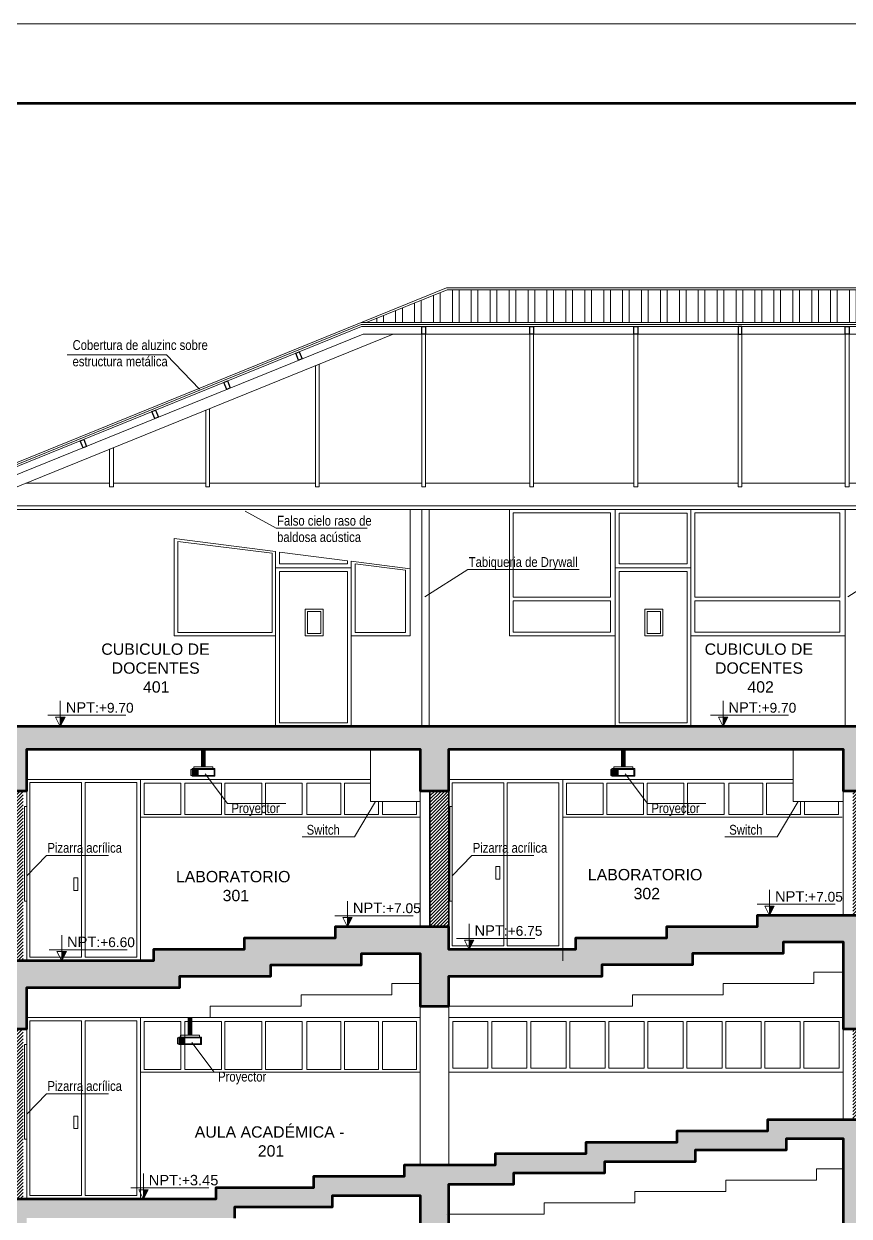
# Model space of a CAD drawing. Header units: inches. Extents: x 140 to 978, y -82 to 38.
# Drawn here: x 695.28 to 706.19, y -42.99 to -27.23 of the extents above; entities that cross this region are included whole.
import ezdxf

# ---------------------------------------------------------------- set-up
doc = ezdxf.new("R2010")
doc.units = ezdxf.units.IN
doc.header["$MEASUREMENT"] = 0
doc.linetypes.add('DASHDOT2', pattern=[12.7, 6.35, -3.175, 0, -3.175])
doc.layers.get('0').update_dxf_attribs({"lineweight": 0})
for name, color, linetype, lineweight in [('UNSAAC CUBIERTAS', 22, 'Continuous', 0), ('UNSAAC- CORREAS', 42, 'Continuous', 30), ('UNSAAC- ROTULO', 7, 'Continuous', 60), ('UNSAAC-CORTE ESTRUCTURA', 7, 'Continuous', 70), ('UNSAAC-CORTE MURO', 42, 'Continuous', 35), ('UNSAAC-COTA', 48, 'Continuous', 0), ('UNSAAC-EJE COLUMNA', 22, 'DASHDOT2', 0), ('UNSAAC-FACHADA(2DO PLANO)', 7, 'Continuous', 30), ('UNSAAC-LINEA 0.00', 251, 'Continuous', 0), ('UNSAAC-LLAMADOS', 88, 'Continuous', 0), ('UNSAAC-MUEBLE', 254, 'Continuous', 0), ('UNSAAC-TEXTOS', 250, 'Continuous', 0), ('UNSAAC-TEXTURAS', 250, 'Continuous', 0), ('UNSAAC-VARIOS', 30, 'Continuous', 0)]:
    doc.layers.add(name, color=color, linetype=linetype, lineweight=lineweight)
doc.styles.add('narrow', font='')
doc.styles.get("Standard").update_dxf_attribs({"font": 'arial.ttf'})
doc.styles.get('narrow').set_extended_font_data('Arial Narrow', italic=True)
doc.dimstyles.new('1EN75', dxfattribs={"dimtxt": 0.15, "dimasz": 0.06, "dimexe": 0.1, "dimexo": 0.15, "dimgap": 0.025, "dimtad": 1, "dimzin": 1, "dimdsep": 46, "dimtxsty": 'narrow', "dimblk": 'DOT', "dimcen": 0.1, "dimclrd": 256, "dimclre": 256, "dimclrt": 256, "dimaunit": 1, "dimadec": 3, "dimazin": 0, "dimtfac": 1, "dimtmove": 2, "dimatfit": 3, "dimldrblk": 'ARCHTICK', "dimfxl": 0.3, "dimfxlon": 1, "dimtolj": 1, "dimtzin": 0, "dimlwd": 0, "dimlwe": 0, "dimarcsym": 0})
pattern_1 = [(50, (10.67156, 23.4652), (0.35863009, -0.03137607), [0.0375, -0.4125]), (355, (10.67156, 23.4652), (-0.06937567, 0.37609607), [0.03, -0.33]), (100.451444, (10.70144, 23.4626), (0.28925442, 0.34472), [0.0318701, -0.35057106]), (46.1842, (10.67156, 23.5652), (0.53362067, -0.08275964), [0.05625, -0.61875]), (96.635635, (10.716, 23.5583), (0.46733097, 0.4870593), [0.04780517, -0.5258569]), (351.18416, (10.67156, 23.5652), (0.46733097, 0.4870593), [0.045, -0.495]), (21, (10.72156, 23.5402), (0.29845353, -0.20130945), [0.0375, -0.4125]), (326, (10.72156, 23.5402), (0.12165767, 0.36257502), [0.03, -0.33]), (71.451445, (10.74643, 23.52343), (0.42011119, 0.16126558), [0.0318701, -0.35057106]), (37.5, (10.67156, 23.4652), (0.006079928, 0.166446927), [0, -0.326, 0, -0.335, 0, -0.33125]), (7.5, (10.67156, 23.4652), (0.13153477, 0.197205856), [0, -0.191, 0, -0.3185, 0, -0.12625]), (327.5, (10.56006, 23.4652), (0.266911218, -0.011277436), [0, -0.125, 0, -0.39, 0, -0.5175]), (317.5, (10.51006, 23.4652), (0.291593085, 0.05005249), [0, -0.1625, 0, -0.259, 0, -0.3675])]

# ---------------------------------------------------------------- blocks, each defined once
blk = doc.blocks.new('A$C60F52226')
at = {"layer": 'UNSAAC-TEXTOS'}
h = blk.add_hatch(color=0, dxfattribs=at)
h.dxf.hatch_style = 1
h.paths.add_polyline_path([(0.062, 0.123), (0, 0.123), (0, 0)])
at = {"layer": 'UNSAAC-TEXTOS', "color": 0}
for p, q in [((0, 0), (0, 0.339)), ((-0.165, 0.148), (0.867, 0.148)), ((-0.062, 0.123), (0.062, 0.123))]:
    blk.add_line(p, q, dxfattribs=at)
blk.add_lwpolyline([(-0.062, 0.123), (0, 0), (0.062, 0.123)], dxfattribs=at)
blk = doc.blocks.new('cañon lateral')
at = {"layer": 'UNSAAC-MUEBLE', "ltscale": 2.5}
for points in [[(750.517, 72.001), (750.517, 71.769)], [(750.567, 72.001), (750.517, 72.001)], [(750.525, 72.001), (750.525, 71.769)], [(750.537, 72.001), (750.537, 71.769)], [(750.547, 72.001), (750.547, 71.769)], [(750.56, 72.001), (750.56, 71.769)], [(750.567, 72.001), (750.567, 71.769)], [(750.392, 71.744), (750.692, 71.744), (750.692, 71.644), (750.392, 71.644), (750.392, 71.744)], [(750.412, 71.714), (750.472, 71.714)], [(750.412, 71.704), (750.472, 71.704)], [(750.412, 71.694), (750.472, 71.694)], [(750.412, 71.684), (750.472, 71.684)], [(750.412, 71.674), (750.472, 71.674)]]:
    blk.add_lwpolyline(points, dxfattribs=at)
for points in [[(750.417, 71.769), (750.667, 71.769), (750.667, 71.744), (750.417, 71.744)], [(750.392, 71.734), (750.392, 71.654), (750.377, 71.654), (750.377, 71.734), (750.392, 71.734)], [(750.402, 71.734), (750.682, 71.734), (750.682, 71.654), (750.402, 71.654)], [(750.412, 71.724), (750.472, 71.724), (750.472, 71.664), (750.412, 71.664)]]:
    blk.add_lwpolyline(points, close=True, dxfattribs=at)
blk = doc.blocks.new('_Dot')
at = {"color": 0, "linetype": 'ByBlock', "lineweight": -2}
blk.add_line((-0.5, 0), (-1, 0), dxfattribs=at)
at = {"color": 0, "linetype": 'ByBlock', "const_width": 0.5}
blk.add_lwpolyline([(-0.25, 0, 1), (0.25, 0, 1)], format="xyb", close=True, dxfattribs=at)
blk = doc.blocks.new('*D973')
at = {"layer": 'Defpoints', "color": 0, "ltscale": 2.5, "transparency": 16777216}
for p in [(686.363, -30.717), (700.873, -30.717), (693.473, -33.588)]:
    blk.add_point(p, dxfattribs=at)
at = {"layer": 'UNSAAC-COTA', "lineweight": 0, "ltscale": 2.5, "transparency": 16777216}
for p, q in [((686.663, -30.717), (686.263, -30.717)), ((686.363, -33.528), (686.363, -30.777)), ((686.663, -33.588), (686.263, -33.588))]:
    blk.add_line(p, q, dxfattribs=at)
at = {"layer": 'UNSAAC-COTA', "lineweight": 0, "ltscale": 2.5, "transparency": 16777216, "xscale": 0.06, "yscale": 0.06, "zscale": 0.06}
for p, rotation in [((686.363, -30.717), 90), ((686.363, -33.588), 270)]:
    blk.add_blockref('_Dot', p, dxfattribs=dict(at, rotation=rotation))
at = {"layer": 'UNSAAC-COTA', "ltscale": 2.5, "transparency": 16777216, "insert": (686.261, -32.152), "char_height": 0.15, "attachment_point": 5, "rotation": 90, "style": 'narrow'}
blk.add_mtext('\\A1;2.87', dxfattribs=at)
blk = doc.blocks.new('_ArchTick')
at = {"layer": 'UNSAAC-FACHADA(2DO PLANO)', "color": 0, "const_width": 0.15}
blk.add_lwpolyline([(-0.5, -0.5), (0.5, 0.5)], dxfattribs=at)
blk = doc.blocks.new('*D974')
at = {"layer": 'Defpoints', "color": 0, "ltscale": 2.5, "transparency": 16777216}
for p in [(685.617, -30.717), (700.873, -30.717), (687.963, -46.217)]:
    blk.add_point(p, dxfattribs=at)
at = {"layer": 'UNSAAC-COTA', "lineweight": 0, "ltscale": 2.5, "transparency": 16777216}
for p, q in [((685.917, -30.717), (685.517, -30.717)), ((685.617, -46.157), (685.617, -30.777)), ((685.917, -46.217), (685.517, -46.217))]:
    blk.add_line(p, q, dxfattribs=at)
at = {"layer": 'UNSAAC-COTA', "lineweight": 0, "ltscale": 2.5, "transparency": 16777216, "xscale": 0.06, "yscale": 0.06, "zscale": 0.06}
for p, rotation in [((685.617, -30.717), 90), ((685.617, -46.217), 270)]:
    blk.add_blockref('_Dot', p, dxfattribs=dict(at, rotation=rotation))
at = {"layer": 'UNSAAC-COTA', "ltscale": 2.5, "transparency": 16777216, "insert": (685.516, -38.467), "char_height": 0.15, "attachment_point": 5, "rotation": 90, "style": 'narrow'}
blk.add_mtext('\\A1;15.50', dxfattribs=at)
blk = doc.blocks.new('*D975')
at = {"layer": 'Defpoints', "color": 0, "ltscale": 2.5, "transparency": 16777216}
for p in [(687.067, -30.717), (700.873, -30.717), (693.428, -33.588)]:
    blk.add_point(p, dxfattribs=at)
at = {"layer": 'UNSAAC-COTA', "lineweight": 0, "ltscale": 2.5, "transparency": 16777216}
for p, q in [((687.367, -30.717), (686.967, -30.717)), ((687.067, -33.528), (687.067, -30.777)), ((687.367, -33.588), (686.967, -33.588))]:
    blk.add_line(p, q, dxfattribs=at)
at = {"layer": 'UNSAAC-COTA', "lineweight": 0, "ltscale": 2.5, "transparency": 16777216, "xscale": 0.06, "yscale": 0.06, "zscale": 0.06}
for p, rotation in [((687.067, -30.717), 90), ((687.067, -33.588), 270)]:
    blk.add_blockref('_Dot', p, dxfattribs=dict(at, rotation=rotation))
at = {"layer": 'UNSAAC-COTA', "ltscale": 2.5, "transparency": 16777216, "insert": (686.965, -32.152), "char_height": 0.15, "attachment_point": 5, "rotation": 90, "style": 'narrow'}
blk.add_mtext('\\A1;2.87', dxfattribs=at)

msp = doc.modelspace()

# ---------------------------------------------------------------- hatches: boundary and pattern name
at = {"layer": 'UNSAAC CUBIERTAS', "ltscale": 2.5}
h = msp.add_hatch(dxfattribs=at)
h.set_pattern_fill('STEEL', color=256, scale=2, angle=405, style=0)
h.set_pattern_definition([(90, (-233.7126, 4.6638), (-0.25, 7e-17), []), (90, (-233.801, 4.75218), (-0.25, 7e-17), [])])
h.paths.add_polyline_path([(723.106, -31.176), (721.644, -30.742), (700.878, -30.742), (699.81, -31.176)])
at = {"layer": 'UNSAAC-TEXTURAS'}
h = msp.add_hatch(dxfattribs=at)
h.set_pattern_fill('ANSI31', color=256, scale=0.25, style=0)
h.set_pattern_definition([(45, (765843.560278, 8628194.48672), (-0.02209708691208, 0.02209708691208), [])])
h.paths.add_polyline_path([(695.275, -37.367), (695.025, -37.367), (695.025, -39.617), (695.275, -39.617)])
h.paths.add_polyline_path([(695.275, -40.517), (695.025, -40.517), (695.025, -42.767), (695.275, -42.767)])
h.paths.add_polyline_path([(693.018, -36.317), (693.018, -36.517), (693.138, -36.517), (693.138, -35.817), (693.018, -35.817)])
h.paths.add_polyline_path([(700.903, -37.367), (700.653, -37.367), (700.653, -39.167), (700.903, -39.167)])
h.paths.add_polyline_path([(706.493, -37.367), (706.243, -37.367), (706.243, -39.015), (706.493, -39.015)])
h.paths.add_polyline_path([(711.823, -39.167), (712.073, -39.167), (712.073, -37.367), (711.823, -37.367)])
h.paths.add_polyline_path([(717.663, -37.367), (717.413, -37.367), (717.413, -39.015), (717.663, -39.015)])
h.paths.add_polyline_path([(722.993, -39.167), (723.243, -39.167), (723.243, -37.367), (722.993, -37.367)])
h.paths.add_polyline_path([(728.583, -39.015), (728.833, -39.015), (728.833, -38.117), (728.583, -38.117)])
h.paths.add_polyline_path([(730.448, -36.517), (730.568, -36.517), (730.568, -36.317), (730.568, -35.817), (730.448, -35.817)])
h.paths.add_polyline_path([(728.453, -41.717), (728.703, -41.717), (728.703, -41.267), (728.453, -41.267)])
h.paths.add_polyline_path([(728.453, -45.167), (728.768, -45.167), (728.768, -44.417), (728.453, -44.417)])
h.paths.add_polyline_path([(717.663, -40.517), (717.413, -40.517), (717.413, -41.717), (717.663, -41.717)])
h.paths.add_polyline_path([(717.413, -45.167), (717.663, -45.167), (717.663, -43.617), (717.413, -43.617)])
h.paths.add_polyline_path([(706.243, -41.717), (706.493, -41.717), (706.493, -40.517), (706.243, -40.517)])
h.paths.add_polyline_path([(706.243, -45.167), (706.493, -45.167), (706.493, -43.617), (706.243, -43.617)])
h = msp.add_hatch(dxfattribs=at)
h.set_pattern_fill('AR-CONC', color=256, scale=0.05)
h.set_pattern_definition([(50, (766087.0215, 8628197.43672), (0.3586300913, -0.031376067491), [0.0375, -0.4125]), (355, (766087.0215, 8628197.43672), (-0.069375666807, 0.37609606685), [0.03, -0.33]), (100.45144446, (766087.0514, 8628197.4341), (0.289254423364, 0.344719995484), [0.031870096, -0.350571056]), (46.1842, (766087.0215, 8628197.5367), (0.533620665336, -0.082759640397), [0.05625, -0.61875]), (96.63563549, (766087.06597, 8628197.5298), (0.467330972837, 0.487059300387), [0.047805171, -0.52585688]), (351.18416399, (766087.0215, 8628197.5367), (0.467330972527, 0.487059300135), [0.045, -0.4950000005]), (21, (766087.0715, 8628197.51172), (0.298453526059, -0.201309445333), [0.0375, -0.4125]), (326, (766087.0715, 8628197.51172), (0.121657665961, 0.362575022523), [0.03, -0.33]), (71.45144474, (766087.09637, 8628197.49495), (0.420111188365, 0.161265576403), [0.031870095, -0.350571056]), (37.5, (766087.0215, 8628197.43672), (0.0060799276586, 0.1664469269157), [0, -0.326, 0, -0.335, 0, -0.33125]), (7.5, (766087.0215, 8628197.43672), (0.131534768721, 0.197205855941), [0, -0.191, 0, -0.3185, 0, -0.12625]), (327.5, (766086.91, 8628197.43672), (0.2669112180862, -0.0112774358672), [0, -0.125, 0, -0.39, 0, -0.5175]), (317.5, (766086.86, 8628197.43672), (0.291593084671, 0.050052491166), [0, -0.1625, 0, -0.259, 0, -0.3675])])
h.paths.add_polyline_path([(730.718, -36.517), (730.718, -36.317), (730.568, -36.317), (730.568, -36.517), (728.833, -36.517), (694.943, -36.517), (693.018, -36.517), (693.018, -36.317), (692.868, -36.317), (692.868, -36.817), (694.943, -36.816), (694.943, -37.367), (695.323, -37.367), (695.323, -36.817), (700.523, -36.817), (700.523, -37.367), (700.903, -37.367), (700.903, -36.817), (706.113, -36.817), (706.113, -37.367), (706.493, -37.367), (706.493, -36.817), (711.693, -36.817), (711.693, -37.367), (712.073, -37.367), (712.073, -36.817), (717.283, -36.817), (717.283, -37.367), (717.663, -37.367), (717.663, -36.817), (722.863, -36.817), (722.863, -37.367), (723.243, -37.367), (723.243, -36.817), (728.453, -36.817), (728.453, -37.367), (728.833, -37.367), (728.833, -36.817), (730.718, -36.817)])
h = msp.add_hatch(dxfattribs=at)
h.set_pattern_fill('AR-CONC', color=256, scale=0.05)
h.set_pattern_definition(pattern_1)
h.paths.add_polyline_path([(698.548, -39.667), (699.748, -39.667), (699.748, -39.517), (700.523, -39.517), (700.523, -40.217), (700.903, -40.217), (700.903, -39.817), (702.928, -39.817), (702.928, -39.665), (704.128, -39.665), (704.128, -39.515), (705.328, -39.515), (705.328, -39.365), (706.113, -39.365), (706.113, -40.517), (706.493, -40.517), (706.493, -39.967), (708.518, -39.967), (708.518, -39.817), (709.718, -39.817), (709.718, -39.667), (710.918, -39.667), (710.918, -39.517), (711.693, -39.517), (711.693, -40.217), (712.073, -40.217), (712.073, -39.817), (714.098, -39.817), (714.098, -39.665), (715.298, -39.665), (715.298, -39.515), (716.498, -39.515), (716.498, -39.365), (717.283, -39.365), (717.283, -40.517), (717.663, -40.517), (717.663, -39.967), (719.688, -39.967), (719.688, -39.817), (720.888, -39.817), (720.888, -39.667), (722.088, -39.667), (722.088, -39.517), (722.863, -39.517), (722.863, -40.067), (723.243, -40.067), (723.243, -39.817), (725.268, -39.817), (725.268, -39.665), (726.468, -39.665), (726.468, -39.515), (727.668, -39.515), (727.668, -39.365), (728.453, -39.365), (728.453, -40.517), (728.833, -40.517), (728.833, -39.015), (727.318, -39.015), (727.318, -39.165), (726.118, -39.165), (726.118, -39.315), (724.918, -39.315), (724.918, -39.467), (723.243, -39.467), (723.243, -39.167), (721.738, -39.167), (721.738, -39.317), (720.538, -39.317), (720.538, -39.467), (719.338, -39.467), (719.338, -39.617), (717.663, -39.617), (717.663, -39.015), (716.148, -39.015), (716.148, -39.165), (714.948, -39.165), (714.948, -39.315), (713.748, -39.315), (713.748, -39.467), (712.073, -39.467), (712.073, -39.167), (710.568, -39.167), (710.568, -39.317), (709.368, -39.317), (709.368, -39.467), (708.168, -39.467), (708.168, -39.617), (706.493, -39.617), (706.493, -39.015), (704.978, -39.015), (704.978, -39.165), (703.778, -39.165), (703.778, -39.315), (702.578, -39.315), (702.578, -39.467), (700.903, -39.467), (700.903, -39.167), (699.398, -39.167), (699.398, -39.317), (698.198, -39.317), (698.198, -39.467), (696.998, -39.467), (696.998, -39.617), (694.943, -39.617), (694.943, -40.517), (695.323, -40.517), (695.323, -39.967), (697.348, -39.967), (697.348, -39.817), (698.548, -39.817)])
h = msp.add_hatch(dxfattribs=at)
h.set_pattern_fill('AR-CONC', color=256, scale=0.05)
h.set_pattern_definition(pattern_1)
h.paths.add_polyline_path([(699.362, -42.717), (700.523, -42.717), (700.523, -43.167), (700.903, -43.167), (700.903, -42.567), (701.763, -42.567), (701.763, -42.417), (702.963, -42.417), (702.963, -42.267), (704.164, -42.267), (704.164, -42.117), (705.364, -42.117), (705.364, -41.967), (706.113, -41.967), (706.113, -43.617), (706.493, -43.617), (706.493, -43.017), (709.243, -43.017), (709.243, -42.867), (710.532, -42.867), (710.532, -42.717), (711.693, -42.717), (711.693, -43.167), (712.073, -43.167), (712.073, -42.567), (712.933, -42.567), (712.933, -42.417), (714.133, -42.417), (714.133, -42.267), (715.334, -42.267), (715.334, -42.117), (716.534, -42.117), (716.534, -41.967), (717.283, -41.967), (717.283, -43.617), (717.663, -43.617), (717.663, -43.017), (720.413, -43.017), (720.413, -42.867), (721.702, -42.867), (721.702, -42.717), (722.863, -42.717), (722.863, -43.167), (723.243, -43.167), (723.243, -42.567), (724.103, -42.567), (724.103, -42.417), (725.303, -42.417), (725.303, -42.267), (726.504, -42.267), (726.504, -42.117), (727.704, -42.117), (727.704, -41.967), (728.453, -41.967), (728.453, -43.667), (728.833, -43.667), (728.833, -41.717), (727.454, -41.717), (727.454, -41.867), (726.254, -41.867), (726.254, -42.017), (725.053, -42.017), (725.053, -42.167), (723.853, -42.167), (723.853, -42.317), (722.653, -42.317), (722.653, -42.467), (721.452, -42.467), (721.452, -42.617), (720.163, -42.617), (720.163, -42.767), (717.663, -42.767), (717.663, -41.717), (716.284, -41.717), (716.284, -41.867), (715.084, -41.867), (715.084, -42.017), (713.883, -42.017), (713.883, -42.167), (712.683, -42.167), (712.683, -42.317), (711.483, -42.317), (711.483, -42.467), (710.282, -42.467), (710.282, -42.617), (708.993, -42.617), (708.993, -42.767), (706.493, -42.767), (706.493, -41.717), (705.114, -41.717), (705.114, -41.867), (703.914, -41.867), (703.914, -42.017), (702.713, -42.017), (702.713, -42.167), (701.513, -42.167), (701.513, -42.317), (700.313, -42.317), (700.313, -42.467), (699.112, -42.467), (699.112, -42.617), (697.823, -42.617), (697.823, -42.767), (694.943, -42.767), (694.943, -43.617), (695.323, -43.617), (695.323, -43.017), (698.073, -43.017), (698.073, -42.867), (699.362, -42.867)])

# ---------------------------------------------------------------- linework, layer by layer
at = {"layer": 'UNSAAC CUBIERTAS'}
for p, q in [((693.946, -33.531), (700.873, -30.717)), ((699.81, -31.176), (700.878, -30.742)), ((721.644, -30.717), (700.873, -30.717)), ((721.644, -30.742), (700.878, -30.742)), ((693.955, -33.554), (699.744, -31.203)), ((699.744, -31.203), (723.197, -31.203)), ((699.749, -31.176), (723.194, -31.176))]:
    msp.add_line(p, q, dxfattribs=at)
at = {"layer": 'UNSAAC- CORREAS', "ltscale": 2.5}
for points in [[(700.543, -31.228), (700.593, -31.228), (700.593, -31.328), (700.543, -31.328)], [(701.973, -31.228), (702.023, -31.228), (702.023, -31.328), (701.973, -31.328)], [(703.349, -31.228), (703.399, -31.228), (703.399, -31.328), (703.349, -31.328)], [(704.776, -31.228), (704.726, -31.228), (704.726, -31.328), (704.776, -31.328)], [(706.143, -31.228), (706.193, -31.228), (706.193, -31.328), (706.143, -31.328)], [(698.878, -31.582), (698.924, -31.563), (698.962, -31.655), (698.915, -31.674)], [(697.928, -31.967), (697.974, -31.948), (698.012, -32.041), (697.966, -32.06)], [(696.978, -32.353), (697.025, -32.334), (697.062, -32.427), (697.016, -32.446)], [(696.029, -32.739), (696.075, -32.72), (696.113, -32.813), (696.066, -32.831)]]:
    msp.add_lwpolyline(points, close=True, dxfattribs=at)
at = {"layer": 'UNSAAC- ROTULO', "color": 5, "lineweight": 0, "flags": 128}
msp.add_lwpolyline([(679.028, -27.226), (743.528, -27.226), (743.528, -72.976), (679.028, -72.976)], close=True, dxfattribs=at)
at = {"layer": 'UNSAAC- ROTULO', "lineweight": 70, "flags": 128}
msp.add_lwpolyline([(680.528, -28.276), (742.028, -28.276), (742.028, -71.026), (680.528, -71.026)], close=True, dxfattribs=at)
at = {"layer": 'UNSAAC-CORTE ESTRUCTURA'}
for points in [[(728.833, -36.517), (694.943, -36.517), (693.018, -36.517), (693.018, -36.317), (692.868, -36.317), (692.868, -36.817), (694.943, -36.816), (694.943, -37.367), (695.323, -37.367), (695.323, -36.817), (700.523, -36.817), (700.523, -37.367), (700.903, -37.367), (700.903, -36.817), (706.113, -36.817), (706.113, -37.367), (706.493, -37.367)], [(706.493, -39.015), (704.978, -39.015), (704.978, -39.165), (703.778, -39.165), (703.778, -39.315), (702.578, -39.315), (702.578, -39.467), (700.903, -39.467), (700.903, -39.167), (699.398, -39.167), (699.398, -39.317), (698.198, -39.317), (698.198, -39.467), (696.998, -39.467), (696.998, -39.617), (694.943, -39.617)], [(694.943, -40.517), (695.323, -40.517), (695.323, -39.967), (697.348, -39.967), (697.348, -39.817), (698.548, -39.817), (698.548, -39.667), (699.748, -39.667), (699.748, -39.517), (700.523, -39.517), (700.523, -40.217), (700.903, -40.217), (700.903, -39.817), (702.928, -39.817), (702.928, -39.665), (704.128, -39.665), (704.128, -39.515), (705.328, -39.515), (705.328, -39.365), (706.113, -39.365), (706.113, -40.517), (706.493, -40.517)], [(706.493, -41.717), (705.114, -41.717), (705.114, -41.867), (703.914, -41.867), (703.914, -42.017), (702.713, -42.017), (702.713, -42.167), (701.513, -42.167), (701.513, -42.317), (700.313, -42.317), (700.313, -42.467), (699.112, -42.467), (699.112, -42.617), (697.823, -42.617), (697.823, -42.767), (694.943, -42.767), (694.943, -43.617)], [(700.903, -43.167), (700.903, -42.567), (701.763, -42.567), (701.763, -42.417), (702.963, -42.417), (702.963, -42.267), (704.164, -42.267), (704.164, -42.117), (705.364, -42.117), (705.364, -41.967), (706.113, -41.967), (706.113, -43.617)], [(698.073, -43.017), (698.073, -42.867), (699.362, -42.867), (699.362, -42.717), (700.523, -42.717), (700.523, -43.167)]]:
    msp.add_lwpolyline(points, dxfattribs=at)
at = {"layer": 'UNSAAC-CORTE MURO'}
for p, q in [((700.653, -37.367), (700.653, -39.167)), ((700.903, -37.367), (700.903, -39.167))]:
    msp.add_line(p, q, dxfattribs=at)
at = {"layer": 'UNSAAC-COTA', "ltscale": 2.5}
for points in [[(696.417, -33.301), (695.309, -33.301)], [(697.688, -33.301), (696.467, -33.301)], [(699.138, -33.301), (697.738, -33.301)], [(700.543, -33.301), (699.188, -33.301)], [(701.973, -33.301), (700.593, -33.301)], [(703.349, -33.301), (702.023, -33.301)], [(704.726, -33.301), (703.399, -33.301)], [(706.143, -33.301), (704.776, -33.301)], [(707.56, -33.301), (706.193, -33.301)]]:
    msp.add_lwpolyline(points, dxfattribs=at)
at = {"layer": 'UNSAAC-EJE COLUMNA'}
msp.add_lwpolyline([(700.873, -42.967), (700.873, -42.967)], close=True, dxfattribs=at)
at = {"layer": 'UNSAAC-LINEA 0.00', "ltscale": 2.5}
for p, q in [((700.167, -31.328), (693.789, -33.919)), ((699.769, -31.328), (693.792, -33.755)), ((693.965, -33.577), (699.749, -31.228)), ((699.749, -31.228), (723.193, -31.228)), ((699.769, -31.328), (723.179, -31.328))]:
    msp.add_line(p, q, dxfattribs=at)
at = {"layer": 'UNSAAC-LINEA 0.00'}
for p, q in [((695.323, -39.617), (695.323, -37.367)), ((700.523, -37.367), (700.523, -39.167)), ((706.113, -37.367), (706.113, -39.015)), ((700.523, -40.067), (700.523, -42.317)), ((700.903, -40.067), (700.903, -42.317)), ((695.323, -42.767), (695.323, -40.517)), ((706.113, -40.517), (706.113, -41.717))]:
    msp.add_line(p, q, dxfattribs=at)
at = {"layer": 'UNSAAC-LINEA 0.00', "ltscale": 2.5}
for points in [[(700.543, -31.328), (700.593, -31.328), (700.593, -33.348), (700.543, -33.348)], [(701.973, -31.328), (702.023, -31.328), (702.023, -33.348), (701.973, -33.348)], [(703.349, -31.328), (703.399, -31.328), (703.399, -33.348), (703.349, -33.348)], [(704.726, -31.328), (704.776, -31.328), (704.776, -33.348), (704.726, -33.348)], [(706.143, -31.328), (706.193, -31.328), (706.193, -33.348), (706.143, -33.348)], [(699.138, -31.746), (699.188, -31.726), (699.188, -33.348), (699.138, -33.348)], [(697.688, -32.335), (697.738, -32.315), (697.738, -33.348), (697.688, -33.348)], [(696.417, -32.851), (696.467, -32.831), (696.467, -33.348), (696.417, -33.348)]]:
    msp.add_lwpolyline(points, close=True, dxfattribs=at)
at = {"layer": 'UNSAAC-LINEA 0.00'}
for points in [[(695.323, -37.217), (699.866, -37.217)], [(700.903, -37.217), (705.456, -37.217)], [(706.113, -39.765), (705.728, -39.765), (705.728, -39.915), (704.528, -39.915), (704.528, -40.065), (703.328, -40.065), (703.328, -40.217), (700.903, -40.217)], [(700.523, -39.917), (700.148, -39.917), (700.148, -40.067), (698.948, -40.067), (698.948, -40.217), (697.748, -40.217), (697.748, -40.367), (695.323, -40.367)], [(700.903, -42.967), (702.163, -42.967), (702.163, -42.817), (703.363, -42.817), (703.363, -42.667), (704.564, -42.667), (704.564, -42.517), (705.764, -42.517), (705.764, -42.367), (706.113, -42.367)]]:
    msp.add_lwpolyline(points, dxfattribs=at)
at = {"layer": 'UNSAAC-LLAMADOS'}
for points in [[(695.857, -31.603), (697.17, -31.603), (697.604, -32.058)], [(698.209, -33.669), (698.618, -33.896), (699.822, -33.896)], [(700.583, -34.803), (701.151, -34.443), (702.625, -34.443)], [(706.176, -34.803), (706.745, -34.443), (708.218, -34.443)], [(698.748, -37.537), (697.977, -37.537), (697.682, -37.145)], [(704.3, -37.537), (703.529, -37.537), (703.234, -37.145)], [(699.932, -37.509), (699.655, -37.976), (698.965, -37.976)], [(705.519, -37.509), (705.242, -37.976), (704.552, -37.976)], [(698.571, -41.087), (697.8, -41.087), (697.505, -40.695)]]:
    msp.add_lwpolyline(points, dxfattribs=at)
at = {"layer": 'UNSAAC-LLAMADOS', "ltscale": 2.5}
for points in [[(696.401, -38.225), (695.583, -38.225), (695.323, -38.493)], [(702.024, -38.225), (701.206, -38.225), (700.945, -38.493)], [(696.401, -41.375), (695.583, -41.375), (695.323, -41.643)]]:
    msp.add_lwpolyline(points, dxfattribs=at)
at = {"layer": 'UNSAAC-MUEBLE'}
for p, q in [((700.393, -33.647), (700.393, -35.317)), ((701.703, -33.647), (701.703, -35.317)), ((697.271, -34.032), (697.271, -35.317)), ((697.271, -35.317), (698.612, -35.317)), ((699.612, -35.317), (700.393, -35.317)), ((701.703, -35.317), (703.103, -35.317)), ((704.103, -35.317), (706.143, -35.317)), ((696.828, -37.217), (696.828, -39.617)), ((702.408, -37.217), (702.408, -39.617)), ((696.828, -40.367), (696.828, -42.767)), ((706.113, -40.366), (700.903, -40.366)), ((700.903, -41.087), (706.113, -41.087))]:
    msp.add_line(p, q, dxfattribs=at)
for points in [[(694.943, -33.597), (728.745, -33.597)], [(694.943, -33.647), (728.745, -33.647)], [(699.612, -33.647), (698.612, -33.647)], [(697.271, -34.032), (698.612, -34.204)], [(698.612, -34.204), (698.612, -34.417), (699.612, -34.417), (699.612, -34.332)], [(698.662, -34.21), (698.662, -34.367), (699.562, -34.367), (699.562, -34.325)], [(698.662, -34.21), (699.562, -34.325)], [(699.612, -34.332), (700.393, -34.432)], [(699.866, -37.217), (696.828, -37.217), (696.828, -37.717), (700.523, -37.717)], [(699.973, -37.509), (699.973, -37.679), (699.523, -37.679), (699.523, -37.267), (699.866, -37.267)], [(705.456, -37.217), (702.408, -37.217), (702.408, -37.717), (706.103, -37.717)], [(705.553, -37.509), (705.553, -37.679), (705.103, -37.679), (705.103, -37.267), (705.456, -37.267)], [(700.473, -37.509), (700.473, -37.679), (700.023, -37.679), (700.023, -37.509)], [(706.053, -37.509), (706.053, -37.679), (705.603, -37.679), (705.603, -37.509)], [(698.183, -40.367), (696.828, -40.367), (696.828, -41.087), (700.523, -41.087)], [(698.183, -40.417), (698.429, -40.417), (698.429, -41.052), (697.943, -41.052), (697.943, -40.417), (698.183, -40.417)], [(700.523, -40.367), (698.183, -40.367)]]:
    msp.add_lwpolyline(points, dxfattribs=at)
at = {"layer": 'UNSAAC-MUEBLE', "linetype": 'Continuous', "lineweight": 13, "flags": 128}
for points in [[(700.263, -33.647), (700.46, -33.647)], [(701.87, -33.647), (702.067, -33.647)], [(703.67, -33.647), (703.867, -33.647)], [(705.47, -33.647), (705.667, -33.647)]]:
    msp.add_lwpolyline(points, dxfattribs=at)
at = {"layer": 'UNSAAC-MUEBLE'}
for points in [[(701.752, -34.809), (703.041, -34.809), (703.041, -33.692), (701.752, -33.692)], [(703.103, -34.417), (704.103, -34.417), (704.103, -33.647), (703.103, -33.647)], [(703.153, -34.367), (704.053, -34.367), (704.053, -33.697), (703.153, -33.697)], [(704.152, -34.809), (706.07, -34.809), (706.07, -33.692), (704.152, -33.692)], [(697.321, -35.273), (698.566, -35.273), (698.566, -34.225), (697.321, -34.071)], [(699.662, -35.274), (700.328, -35.274), (700.328, -34.448), (699.662, -34.365)], [(698.612, -36.517), (699.612, -36.517), (699.612, -34.417), (698.612, -34.417)], [(698.662, -36.467), (699.562, -36.467), (699.562, -34.467), (698.662, -34.467)], [(703.103, -36.517), (704.103, -36.517), (704.103, -34.417), (703.103, -34.417)], [(703.153, -36.467), (704.053, -36.467), (704.053, -34.467), (703.153, -34.467)], [(699.002, -34.967), (699.24, -34.967), (699.24, -35.318), (699.002, -35.318)], [(699.032, -34.997), (699.21, -34.997), (699.21, -35.288), (699.032, -35.288)], [(703.04, -35.271), (701.754, -35.271), (701.754, -34.856), (703.04, -34.856)], [(703.492, -34.967), (703.73, -34.967), (703.73, -35.318), (703.492, -35.318)], [(703.522, -34.997), (703.7, -34.997), (703.7, -35.288), (703.522, -35.288)], [(706.071, -35.271), (704.154, -35.271), (704.154, -34.856), (706.071, -34.856)], [(700.523, -36.817), (699.866, -36.817), (699.866, -37.509), (700.523, -37.509)], [(706.113, -36.817), (705.456, -36.817), (705.456, -37.509), (706.113, -37.509)], [(695.365, -37.258), (696.048, -37.258), (696.048, -39.568), (695.365, -39.568)], [(696.094, -37.258), (696.777, -37.258), (696.777, -39.568), (696.094, -39.568)], [(696.876, -37.267), (697.361, -37.267), (697.361, -37.679), (696.876, -37.679)], [(697.41, -37.267), (697.895, -37.267), (697.895, -37.679), (697.41, -37.679)], [(697.943, -37.267), (698.429, -37.267), (698.429, -37.679), (697.943, -37.679)], [(698.477, -37.267), (698.962, -37.267), (698.962, -37.679), (698.477, -37.679)], [(699.023, -37.267), (699.473, -37.267), (699.473, -37.679), (699.023, -37.679)], [(700.945, -37.26), (701.628, -37.26), (701.628, -39.418), (700.945, -39.418)], [(701.674, -37.26), (702.357, -37.26), (702.357, -39.418), (701.674, -39.418)], [(702.456, -37.267), (702.941, -37.267), (702.941, -37.679), (702.456, -37.679)], [(702.99, -37.267), (703.475, -37.267), (703.475, -37.679), (702.99, -37.679)], [(703.523, -37.267), (704.009, -37.267), (704.009, -37.679), (703.523, -37.679)], [(704.057, -37.267), (704.542, -37.267), (704.542, -37.679), (704.057, -37.679)], [(704.603, -37.267), (705.053, -37.267), (705.053, -37.679), (704.603, -37.679)], [(701.523, -38.37), (701.576, -38.37), (701.576, -38.535), (701.523, -38.535)], [(695.943, -38.52), (695.996, -38.52), (695.996, -38.685), (695.943, -38.685)], [(695.365, -40.408), (696.048, -40.408), (696.048, -42.718), (695.365, -42.718)], [(696.094, -40.408), (696.777, -40.408), (696.777, -42.718), (696.094, -42.718)], [(696.876, -40.417), (697.361, -40.417), (697.361, -41.052), (696.876, -41.052)], [(697.41, -40.417), (697.895, -40.417), (697.895, -41.052), (697.41, -41.052)], [(698.477, -40.417), (698.962, -40.417), (698.962, -41.052), (698.477, -41.052)], [(699.023, -40.417), (699.473, -40.417), (699.473, -41.052), (699.023, -41.052)], [(699.523, -40.417), (699.973, -40.417), (699.973, -41.052), (699.523, -41.052)], [(700.023, -40.417), (700.473, -40.417), (700.473, -41.052), (700.023, -41.052)], [(701.419, -40.417), (700.953, -40.417), (700.953, -41.037), (701.419, -41.037)], [(701.935, -40.417), (701.469, -40.417), (701.469, -41.037), (701.935, -41.037)], [(702.451, -40.417), (701.985, -40.417), (701.985, -41.037), (702.451, -41.037)], [(702.967, -40.417), (702.501, -40.417), (702.501, -41.037), (702.967, -41.037)], [(703.483, -40.417), (703.017, -40.417), (703.017, -41.037), (703.483, -41.037)], [(703.999, -40.417), (703.533, -40.417), (703.533, -41.037), (703.999, -41.037)], [(704.515, -40.417), (704.049, -40.417), (704.049, -41.037), (704.515, -41.037)], [(705.031, -40.417), (704.565, -40.417), (704.565, -41.037), (705.031, -41.037)], [(705.547, -40.417), (705.081, -40.417), (705.081, -41.037), (705.547, -41.037)], [(706.063, -40.417), (705.597, -40.417), (705.597, -41.037), (706.063, -41.037)], [(695.943, -41.67), (695.996, -41.67), (695.996, -41.835), (695.943, -41.835)]]:
    msp.add_lwpolyline(points, close=True, dxfattribs=at)
at = {"layer": 'UNSAAC-MUEBLE', "ltscale": 2.5}
for points in [[(695.293, -37.574), (695.323, -37.574), (695.323, -38.826), (695.293, -38.826)], [(700.916, -37.574), (700.945, -37.574), (700.945, -38.826), (700.916, -38.826)], [(695.293, -40.724), (695.323, -40.724), (695.323, -41.976), (695.293, -41.976)]]:
    msp.add_lwpolyline(points, close=True, dxfattribs=at)
at = {"layer": 'UNSAAC-VARIOS'}
for p, q in [((700.543, -33.647), (700.543, -36.517)), ((700.644, -33.647), (700.644, -36.517)), ((706.143, -33.647), (706.143, -36.517))]:
    msp.add_line(p, q, dxfattribs=at)

# ---------------------------------------------------------------- block references
at = {"layer": 'UNSAAC-COTA'}
for p in [(-52.884, -108.818), (-47.333, -108.818), (-53.061, -112.368)]:
    msp.add_blockref('cañon lateral', p, dxfattribs=at)
at = {"layer": 'UNSAAC-TEXTOS'}
for p in [(695.766, -36.517), (704.527, -36.517), (705.142, -39.015), (699.562, -39.167), (701.17, -39.467), (695.784, -39.617), (696.864, -42.767)]:
    msp.add_blockref('A$C60F52226', p, dxfattribs=at)

# ---------------------------------------------------------------- texts
at = {"layer": 'UNSAAC-LLAMADOS', "char_height": 0.13, "style": 'narrow'}
for s, insert, width, attachment_point in [('{\\fArial Narrow|b0|i0|c0|p34;Cobertura de aluzinc sobre estructura metálica }', (695.928, -31.408), 2.19448, 1), ('{\\fArial Narrow|b0|i0|c0|p34;Falso cielo raso de baldosa acústica}', (698.632, -33.731), 1.33546, 1), ('{\\fArial Narrow|b0|i0|c0|p34;Tabiqueria de Drywall}', (701.165, -34.277), 2.19448, 1), ('{\\fArial Narrow|b0|i0|c0|p34;Proyector}', (698.666, -37.701), 2.19448, 9), ('{\\fArial Narrow|b0|i0|c0|p34;Proyector}', (704.218, -37.701), 2.19448, 9), ('{\\fArial Narrow|b0|i0|c0|p34;Switch}', (699.022, -37.818), 2.19448, 1), ('{\\fArial Narrow|b0|i0|c0|p34;Switch}', (704.609, -37.818), 2.19448, 1), ('{\\fArial Narrow|b0|i0|c0|p34;Pizarra acrílica}', (695.596, -38.056), 1.15269, 1), ('{\\fArial Narrow|b0|i0|c0|p34;Pizarra acrílica}', (701.218, -38.056), 1.15269, 1), ('{\\fArial Narrow|b0|i0|c0|p34;Proyector}', (698.489, -41.251), 2.19448, 9), ('{\\fArial Narrow|b0|i0|c0|p34;Pizarra acrílica}', (695.596, -41.206), 1.15269, 1)]:
    msp.add_mtext(s, dxfattribs=dict(at, insert=insert, width=width, attachment_point=attachment_point))
at = {"layer": 'UNSAAC-TEXTOS', "attachment_point": 1}
for s, insert, char_height, width in [('\\pi0.43201;CUBICULO DE \\P\\pi0.56865;DOCENTES \\P\\pi0.983;401', (695.876, -35.419), 0.15, 2.27449), ('\\pi0.43201;CUBICULO DE \\P\\pi0.56865;DOCENTES\\P\\pi0.93885; 402', (703.852, -35.419), 0.15, 2.27449), ('{\\H1.0667x;NPT\\fArial|b0|i0|c204|p34;\\H0.9375x;:\\fArial|b0|i0|c0|p34;+9.70}', (695.838, -36.196), 0.13, 1.05723), ('{\\H1.0667x;NPT\\fArial|b0|i0|c204|p34;\\H0.9375x;:\\fArial|b0|i0|c0|p34;+9.70}', (704.598, -36.196), 0.13, 1.05723), ('\\pi0.64091;LABORATORIO \\P\\pi1.2007; 301', (696.653, -38.427), 0.15, 2.77077), ('\\pi0.64091;LABORATORIO \\P\\pi1.187; 302', (702.099, -38.401), 0.15, 2.77077), ('{\\H1.0667x;NPT\\fArial|b0|i0|c204|p34;\\H0.9375x;:\\fArial|b0|i0|c0|p34;+7.05}', (705.214, -38.695), 0.13, 1.05723), ('{\\H1.0667x;NPT\\fArial|b0|i0|c204|p34;\\H0.9375x;:\\fArial|b0|i0|c0|p34;+7.05}', (699.634, -38.846), 0.13, 1.05723), ('{\\H1.0667x;NPT\\fArial|b0|i0|c204|p34;\\H0.9375x;:\\fArial|b0|i0|c0|p34;+6.75}', (701.242, -39.146), 0.13, 1.05723), ('{\\H1.0667x;NPT\\fArial|b0|i0|c204|p34;\\H0.9375x;:\\fArial|b0|i0|c0|p34;+6.60}', (695.855, -39.296), 0.13, 1.05723), ('\\pi0.15078;AULA ACADÉMICA - \\P\\pi0.98474;201', (697.392, -41.804), 0.15, 2.27449), ('{\\H1.0667x;NPT\\fArial|b0|i0|c204|p34;\\H0.9375x;:\\fArial|b0|i0|c0|p34;+\\H1.0667x;3.45}', (696.935, -42.446), 0.13, 1.05723)]:
    msp.add_mtext(s, dxfattribs=dict(at, insert=insert, char_height=char_height, width=width))

# ---------------------------------------------------------------- dimensions: what is measured, and where the dimension line sits
at = {"layer": 'UNSAAC-COTA', "ltscale": 2.5}
for base, p1, picture, middle in [((685.617, -30.717), (687.963, -46.217), '*D974', (685.516, -38.467)), ((686.363, -30.717), (693.473, -33.588), '*D973', (686.261, -32.152)), ((687.067, -30.717), (693.428, -33.588), '*D975', (686.965, -32.152))]:
    dim = msp.add_linear_dim(base=base, p1=p1, p2=(700.873, -30.717), angle=90, dimstyle='1EN75', dxfattribs=at)
    dim.commit()
    dim.dimension.update_dxf_attribs({"geometry": picture, "text_midpoint": middle})

doc.saveas('drawing.dxf')
